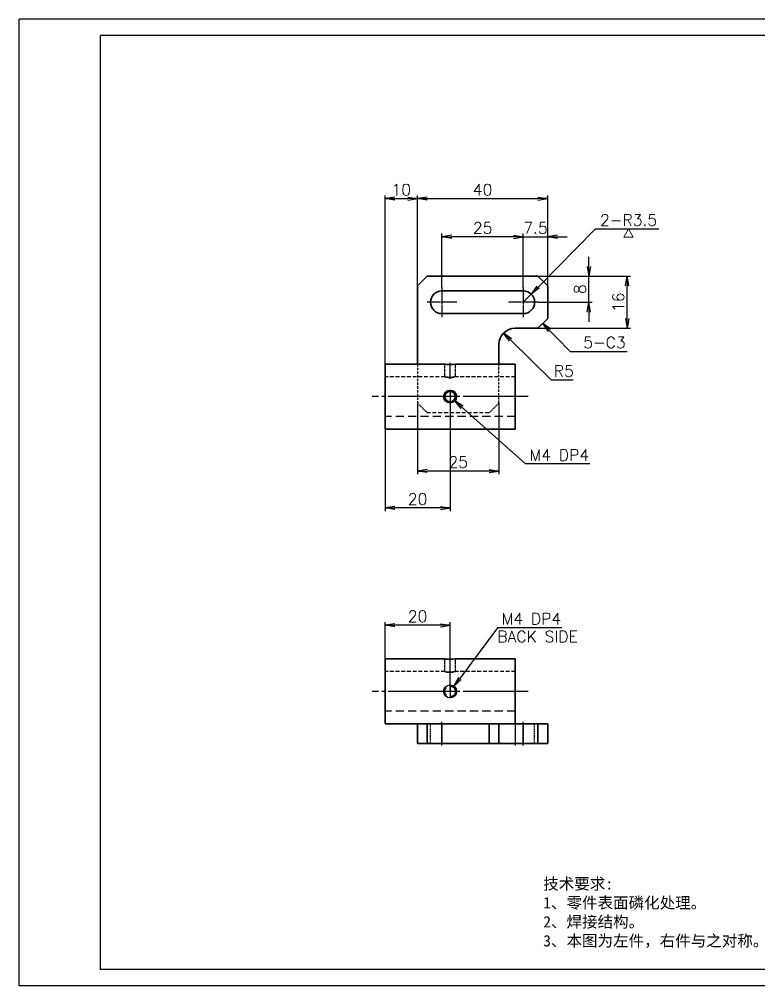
# Model space of a CAD drawing. Header units: millimetres. Extents: x 211185 to 278544, y -66649 to -45228.
# Drawn here: x 211184.7 to 211412, y -45757.1 to -45460.1 of the extents above; entities that cross this region are included whole.
import ezdxf

# ---------------------------------------------------------------- set-up
doc = ezdxf.new("R2010")
doc.units = ezdxf.units.MM
doc.linetypes.add('CENTER-HOKUTO', pattern=[23, 20, -1, 1, -1])
doc.linetypes.add('HIDDEN-HOKUTO', pattern=[3.8, 2.5, -1.3])
for name, color, linetype in [('AM_7', 2, 'CENTER-HOKUTO'), ('AM_HID', 1, 'HIDDEN-HOKUTO'), ('word_dim', 253, 'Continuous')]:
    doc.layers.add(name, color=color, linetype=linetype)
for name, color, linetype, lineweight in [('AM_VIS', 7, 'Continuous', 30), ('DIM', 3, 'Continuous', 20), ('SOLID LINE', 7, 'Continuous', 30)]:
    doc.layers.add(name, color=color, linetype=linetype, lineweight=lineweight)
doc.styles.get("Standard").update_dxf_attribs({"font": 'romans.shx', "bigfont": 'bigfont.shx'})
doc.dimstyles.new('RS 1-1', dxfattribs={"dimtxt": 3.5, "dimasz": 3, "dimexe": 1, "dimexo": 0, "dimgap": 1, "dimtad": 3, "dimzin": 9, "dimdsep": 46, "dimtxsty": 'Standard', "dimblk1": 'OPEN', "dimblk2": 'OPEN', "dimsah": 1, "dimcen": 0, "dimclrd": 256, "dimclre": 256, "dimclrt": 3, "dimadec": 0, "dimazin": 2, "dimtm": 1e-09, "dimtfac": 1, "dimtmove": 0, "dimatfit": 3, "dimfxl": 0, "dimtolj": 1, "dimarcsym": 0})
doc.dimstyles.new('RS 1-1$3', dxfattribs={"dimtxt": 3.5, "dimasz": 3, "dimexe": 1, "dimexo": 0, "dimgap": 1, "dimtad": 3, "dimtih": 1, "dimtoh": 1, "dimdsep": 46, "dimtxsty": 'Standard', "dimblk1": 'OPEN', "dimblk2": 'OPEN', "dimsah": 1, "dimcen": 0, "dimclrd": 256, "dimclre": 256, "dimclrt": 3, "dimazin": 2, "dimtm": 1e-09, "dimtfac": 1, "dimtofl": 0, "dimtmove": 0, "dimatfit": 3, "dimldrblk": 'OPEN', "dimfxl": 0, "dimtolj": 1, "dimlwd": 25, "dimlwe": 25, "dimarcsym": 0})
doc.dimstyles.new('RS 1-1$4', dxfattribs={"dimtxt": 3.5, "dimasz": 3, "dimexe": 1, "dimexo": 0, "dimgap": 1, "dimtad": 3, "dimtoh": 1, "dimzin": 9, "dimdsep": 46, "dimtxsty": 'Standard', "dimblk1": 'OPEN', "dimblk2": 'OPEN', "dimsah": 1, "dimcen": 0, "dimclrd": 256, "dimclre": 256, "dimclrt": 3, "dimadec": 0, "dimazin": 2, "dimtm": 1e-09, "dimtfac": 1, "dimtmove": 0, "dimatfit": 3, "dimfxl": 0, "dimtolj": 1, "dimarcsym": 0})
doc.dimstyles.new('RS 1-1$7', dxfattribs={"dimtxt": 3.5, "dimasz": 3, "dimexe": 1, "dimexo": 0, "dimgap": 1, "dimtad": 3, "dimzin": 9, "dimdsep": 46, "dimtxsty": 'Standard', "dimblk1": 'OPEN', "dimblk2": 'OPEN', "dimsah": 1, "dimcen": 0, "dimclrd": 256, "dimclre": 256, "dimclrt": 3, "dimadec": 0, "dimazin": 2, "dimtfac": 1, "dimtmove": 0, "dimatfit": 3, "dimldrblk": 'OPEN', "dimfxl": 0, "dimtolj": 1, "dimtzin": 0, "dimarcsym": 0})

# ---------------------------------------------------------------- blocks, each defined once
blk = doc.blocks.new('_Open')
at = {"color": 0, "lineweight": -2}
for p, q in [((-1, 0.167), (0, 0)), ((-1, -0.167), (0, 0)), ((0, 0), (-1, 0))]:
    blk.add_line(p, q, dxfattribs=at)
blk = doc.blocks.new('*D652')
at = {"layer": 'DEFPOINTS', "color": 0, "ltscale": 5, "transparency": 16777216}
for p in [(211347.15, -45515.18), (211307.15, -45542.02), (211347.15, -45542.02)]:
    blk.add_point(p, dxfattribs=at)
at = {"layer": 'word_dim', "lineweight": -2, "ltscale": 5, "transparency": 16777216}
for p, q in [((211307.15, -45542.02), (211307.15, -45514.18)), ((211310.15, -45515.18), (211344.15, -45515.18)), ((211347.15, -45542.02), (211347.15, -45514.18))]:
    blk.add_line(p, q, dxfattribs=at)
at = {"layer": 'word_dim', "lineweight": -2, "ltscale": 5, "transparency": 16777216, "xscale": 3, "yscale": 3, "zscale": 3, "rotation": 180}
blk.add_blockref('_Open', (211307.15, -45515.18), dxfattribs=at)
at = {"layer": 'word_dim', "lineweight": -2, "ltscale": 5, "transparency": 16777216, "xscale": 3, "yscale": 3, "zscale": 3}
blk.add_blockref('_Open', (211347.15, -45515.18), dxfattribs=at)
at = {"layer": 'word_dim', "color": 3, "ltscale": 5, "transparency": 16777216, "insert": (211327.15, -45512.43), "char_height": 3.5, "attachment_point": 5}
blk.add_mtext('\\A1;40', dxfattribs=at)
blk = doc.blocks.new('*D653')
at = {"layer": 'DEFPOINTS', "color": 0, "ltscale": 5, "transparency": 16777216}
for p in [(211307.15, -45578.02), (211332.15, -45578.02), (211307.15, -45598.89)]:
    blk.add_point(p, dxfattribs=at)
at = {"layer": 'word_dim', "lineweight": -2, "ltscale": 5, "transparency": 16777216}
for p, q in [((211307.15, -45578.02), (211307.15, -45599.89)), ((211332.15, -45578.02), (211332.15, -45599.89)), ((211329.15, -45598.89), (211310.15, -45598.89))]:
    blk.add_line(p, q, dxfattribs=at)
at = {"layer": 'word_dim', "lineweight": -2, "ltscale": 5, "transparency": 16777216, "xscale": 3, "yscale": 3, "zscale": 3, "rotation": 180}
blk.add_blockref('_Open', (211307.15, -45598.89), dxfattribs=at)
at = {"layer": 'word_dim', "lineweight": -2, "ltscale": 5, "transparency": 16777216, "xscale": 3, "yscale": 3, "zscale": 3}
blk.add_blockref('_Open', (211332.15, -45598.89), dxfattribs=at)
at = {"layer": 'word_dim', "color": 3, "ltscale": 5, "transparency": 16777216, "insert": (211319.65, -45596.14), "char_height": 3.5, "attachment_point": 5}
blk.add_mtext('\\A1;25', dxfattribs=at)
blk = doc.blocks.new('*D654')
at = {"layer": 'DEFPOINTS', "color": 0, "ltscale": 5, "transparency": 16777216}
for p in [(211344.15, -45539.02), (211371.62, -45539.02), (211344.15, -45555.02)]:
    blk.add_point(p, dxfattribs=at)
at = {"layer": 'word_dim', "lineweight": -2, "ltscale": 5, "transparency": 16777216}
for p, q in [((211344.15, -45539.02), (211372.62, -45539.02)), ((211371.62, -45552.02), (211371.62, -45542.02)), ((211344.15, -45555.02), (211372.62, -45555.02))]:
    blk.add_line(p, q, dxfattribs=at)
at = {"layer": 'word_dim', "lineweight": -2, "ltscale": 5, "transparency": 16777216, "xscale": 3, "yscale": 3, "zscale": 3}
for p, rotation in [((211371.62, -45539.02), 90), ((211371.62, -45555.02), 270)]:
    blk.add_blockref('_Open', p, dxfattribs=dict(at, rotation=rotation))
at = {"layer": 'word_dim', "color": 3, "ltscale": 5, "transparency": 16777216, "insert": (211368.87, -45547.02), "char_height": 3.5, "attachment_point": 5, "rotation": 90}
blk.add_mtext('\\A1;16', dxfattribs=at)
blk = doc.blocks.new('*D655')
at = {"layer": 'DEFPOINTS', "color": 0, "ltscale": 5, "transparency": 16777216}
for p in [(211307.15, -45515.18), (211307.15, -45542.02), (211297.15, -45566.02)]:
    blk.add_point(p, dxfattribs=at)
at = {"layer": 'word_dim', "lineweight": -2, "ltscale": 5, "transparency": 16777216}
for p, q in [((211297.15, -45566.02), (211297.15, -45514.18)), ((211300.15, -45515.18), (211304.15, -45515.18)), ((211307.15, -45542.02), (211307.15, -45514.18))]:
    blk.add_line(p, q, dxfattribs=at)
at = {"layer": 'word_dim', "lineweight": -2, "ltscale": 5, "transparency": 16777216, "xscale": 3, "yscale": 3, "zscale": 3, "rotation": 180}
blk.add_blockref('_Open', (211297.15, -45515.18), dxfattribs=at)
at = {"layer": 'word_dim', "lineweight": -2, "ltscale": 5, "transparency": 16777216, "xscale": 3, "yscale": 3, "zscale": 3}
blk.add_blockref('_Open', (211307.15, -45515.18), dxfattribs=at)
at = {"layer": 'word_dim', "color": 3, "ltscale": 5, "transparency": 16777216, "insert": (211302.15, -45512.43), "char_height": 3.5, "attachment_point": 5}
blk.add_mtext('\\A1;10', dxfattribs=at)
blk = doc.blocks.new('*D656')
at = {"layer": 'DEFPOINTS', "color": 0, "ltscale": 5, "transparency": 16777216}
for p in [(211333.58, -45556.52), (211337.15, -45560.02)]:
    blk.add_point(p, dxfattribs=at)
at = {"layer": 'word_dim', "lineweight": -2, "ltscale": 5, "transparency": 16777216}
for p, q in [((211348.28, -45570.92), (211335.72, -45558.62)), ((211354.95, -45570.92), (211348.28, -45570.92))]:
    blk.add_line(p, q, dxfattribs=at)
at = {"layer": 'word_dim', "lineweight": -2, "ltscale": 5, "transparency": 16777216, "xscale": 3, "yscale": 3, "zscale": 3, "rotation": 135.5819165391825}
blk.add_blockref('_Open', (211333.58, -45556.52), dxfattribs=at)
at = {"layer": 'word_dim', "color": 3, "ltscale": 5, "transparency": 16777216, "insert": (211352.11, -45568.17), "char_height": 3.5, "attachment_point": 5}
blk.add_mtext('\\A1;R5', dxfattribs=at)
blk = doc.blocks.new('*D661')
at = {"layer": 'DEFPOINTS', "color": 0, "ltscale": 5, "transparency": 16777216}
for p in [(211297.15, -45646.31), (211297.15, -45656.62), (211317.15, -45666.62)]:
    blk.add_point(p, dxfattribs=at)
at = {"layer": 'word_dim', "lineweight": -2, "ltscale": 5, "transparency": 16777216}
for p, q in [((211297.15, -45656.62), (211297.15, -45645.31)), ((211317.15, -45666.62), (211317.15, -45645.31)), ((211314.15, -45646.31), (211300.15, -45646.31))]:
    blk.add_line(p, q, dxfattribs=at)
at = {"layer": 'word_dim', "lineweight": -2, "ltscale": 5, "transparency": 16777216, "xscale": 3, "yscale": 3, "zscale": 3, "rotation": 180}
blk.add_blockref('_Open', (211297.15, -45646.31), dxfattribs=at)
at = {"layer": 'word_dim', "lineweight": -2, "ltscale": 5, "transparency": 16777216, "xscale": 3, "yscale": 3, "zscale": 3}
blk.add_blockref('_Open', (211317.15, -45646.31), dxfattribs=at)
at = {"layer": 'word_dim', "color": 3, "ltscale": 5, "transparency": 16777216, "insert": (211307.15, -45643.56), "char_height": 3.5, "attachment_point": 5}
blk.add_mtext('\\A1;20', dxfattribs=at)
blk = doc.blocks.new('*D662')
at = {"layer": 'DEFPOINTS', "color": 0, "ltscale": 5, "transparency": 16777216}
for p in [(211318.35, -45665.02), (211315.95, -45668.22)]:
    blk.add_point(p, dxfattribs=at)
at = {"layer": 'word_dim', "lineweight": 25, "ltscale": 5, "transparency": 16777216}
for p, q in [((211331.77, -45647.05), (211320.14, -45662.61)), ((211351.54, -45647.05), (211331.77, -45647.05))]:
    blk.add_line(p, q, dxfattribs=at)
at = {"layer": 'word_dim', "lineweight": 25, "ltscale": 5, "transparency": 16777216, "xscale": 3, "yscale": 3, "zscale": 3, "rotation": 233.2365035237544}
blk.add_blockref('_Open', (211318.35, -45665.02), dxfattribs=at)
at = {"layer": 'word_dim', "color": 3, "ltscale": 5, "transparency": 16777216, "insert": (211342.15, -45644.3), "char_height": 3.5, "attachment_point": 5}
blk.add_mtext('\\A1;M4{\\Fromans,bigfont|c134; DP4}', dxfattribs=at)
blk = doc.blocks.new('*D664')
at = {"layer": 'DEFPOINTS', "color": 0, "ltscale": 5, "transparency": 16777216}
for p in [(211347.15, -45526.94), (211339.65, -45542.47), (211347.15, -45542.47)]:
    blk.add_point(p, dxfattribs=at)
at = {"layer": 'word_dim', "lineweight": -2, "ltscale": 5, "transparency": 16777216}
for p, q in [((211336.65, -45526.94), (211333.65, -45526.94)), ((211339.65, -45542.47), (211339.65, -45525.94)), ((211339.65, -45526.94), (211347.15, -45526.94)), ((211347.15, -45542.47), (211347.15, -45525.94)), ((211350.15, -45526.94), (211353.15, -45526.94))]:
    blk.add_line(p, q, dxfattribs=at)
at = {"layer": 'word_dim', "lineweight": -2, "ltscale": 5, "transparency": 16777216, "xscale": 3, "yscale": 3, "zscale": 3}
blk.add_blockref('_Open', (211339.65, -45526.94), dxfattribs=at)
at = {"layer": 'word_dim', "lineweight": -2, "ltscale": 5, "transparency": 16777216, "xscale": 3, "yscale": 3, "zscale": 3, "rotation": 180}
blk.add_blockref('_Open', (211347.15, -45526.94), dxfattribs=at)
at = {"layer": 'word_dim', "color": 3, "ltscale": 5, "transparency": 16777216, "insert": (211343.4, -45524.19), "char_height": 3.5, "attachment_point": 5}
blk.add_mtext('\\A1;7.5', dxfattribs=at)
blk = doc.blocks.new('*D665')
at = {"layer": 'DEFPOINTS', "color": 0, "ltscale": 5, "transparency": 16777216}
for p in [(211314.65, -45526.94), (211314.65, -45542.47), (211339.65, -45542.47)]:
    blk.add_point(p, dxfattribs=at)
at = {"layer": 'word_dim', "lineweight": -2, "ltscale": 5, "transparency": 16777216}
for p, q in [((211314.65, -45542.47), (211314.65, -45525.94)), ((211336.65, -45526.94), (211317.65, -45526.94)), ((211339.65, -45542.47), (211339.65, -45525.94))]:
    blk.add_line(p, q, dxfattribs=at)
at = {"layer": 'word_dim', "lineweight": -2, "ltscale": 5, "transparency": 16777216, "xscale": 3, "yscale": 3, "zscale": 3, "rotation": 180}
blk.add_blockref('_Open', (211314.65, -45526.94), dxfattribs=at)
at = {"layer": 'word_dim', "lineweight": -2, "ltscale": 5, "transparency": 16777216, "xscale": 3, "yscale": 3, "zscale": 3}
blk.add_blockref('_Open', (211339.65, -45526.94), dxfattribs=at)
at = {"layer": 'word_dim', "color": 3, "ltscale": 5, "transparency": 16777216, "insert": (211327.15, -45524.19), "char_height": 3.5, "attachment_point": 5}
blk.add_mtext('\\A1;25', dxfattribs=at)
blk = doc.blocks.new('*D666')
at = {"layer": 'DEFPOINTS', "color": 0, "ltscale": 5, "transparency": 16777216}
for p in [(211344.15, -45539.02), (211359.83, -45539.02), (211344.2, -45547.02)]:
    blk.add_point(p, dxfattribs=at)
at = {"layer": 'word_dim', "lineweight": -2, "ltscale": 5, "transparency": 16777216}
for p, q in [((211359.83, -45536.02), (211359.83, -45533.02)), ((211344.15, -45539.02), (211360.83, -45539.02)), ((211359.83, -45547.02), (211359.83, -45539.02)), ((211344.2, -45547.02), (211360.83, -45547.02)), ((211359.83, -45550.02), (211359.83, -45553.02))]:
    blk.add_line(p, q, dxfattribs=at)
at = {"layer": 'word_dim', "lineweight": -2, "ltscale": 5, "transparency": 16777216, "xscale": 3, "yscale": 3, "zscale": 3}
for p, rotation in [((211359.83, -45539.02), 270), ((211359.83, -45547.02), 90)]:
    blk.add_blockref('_Open', p, dxfattribs=dict(at, rotation=rotation))
at = {"layer": 'word_dim', "color": 3, "ltscale": 5, "transparency": 16777216, "insert": (211357.08, -45543.02), "char_height": 3.5, "attachment_point": 5, "rotation": 90}
blk.add_mtext('\\A1;8', dxfattribs=at)
blk = doc.blocks.new('*D667')
at = {"layer": 'DEFPOINTS', "color": 0, "ltscale": 5, "transparency": 16777216}
for p in [(211342.1, -45544.52), (211339.65, -45547.02)]:
    blk.add_point(p, dxfattribs=at)
at = {"layer": 'word_dim', "lineweight": -2, "ltscale": 5, "transparency": 16777216}
for p, q in [((211361.77, -45524.51), (211344.2, -45542.38)), ((211381.27, -45524.51), (211361.77, -45524.51)), ((211339.65, -45547.02), (211342.1, -45544.52))]:
    blk.add_line(p, q, dxfattribs=at)
at = {"layer": 'word_dim', "lineweight": -2, "ltscale": 5, "transparency": 16777216, "xscale": 3, "yscale": 3, "zscale": 3, "rotation": 225.4987960618698}
blk.add_blockref('_Open', (211342.1, -45544.52), dxfattribs=at)
at = {"layer": 'word_dim', "color": 3, "ltscale": 5, "transparency": 16777216, "insert": (211372.02, -45521.76), "char_height": 3.5, "attachment_point": 5}
blk.add_mtext('\\A1;{\\Fromans,bigfont|c134;2-}R3.5', dxfattribs=at)
blk = doc.blocks.new('FINISHER_1')
at = {"layer": 'DIM'}
for p, q in [((0, 0), (-1.44, 2.5)), ((-1.44, 2.5), (1.44, 2.5)), ((1.44, 2.5), (0, 0))]:
    blk.add_line(p, q, dxfattribs=at)
blk = doc.blocks.new('*D668')
at = {"layer": 'DEFPOINTS', "color": 0, "ltscale": 5, "transparency": 16777216}
for p in [(211317.15, -45578.02), (211297.15, -45586.02), (211297.15, -45610.25)]:
    blk.add_point(p, dxfattribs=at)
at = {"layer": 'word_dim', "lineweight": -2, "ltscale": 5, "transparency": 16777216}
for p, q in [((211317.15, -45578.02), (211317.15, -45611.25)), ((211297.15, -45586.02), (211297.15, -45611.25)), ((211314.15, -45610.25), (211300.15, -45610.25))]:
    blk.add_line(p, q, dxfattribs=at)
at = {"layer": 'word_dim', "lineweight": -2, "ltscale": 5, "transparency": 16777216, "xscale": 3, "yscale": 3, "zscale": 3, "rotation": 180}
blk.add_blockref('_Open', (211297.15, -45610.25), dxfattribs=at)
at = {"layer": 'word_dim', "lineweight": -2, "ltscale": 5, "transparency": 16777216, "xscale": 3, "yscale": 3, "zscale": 3}
blk.add_blockref('_Open', (211317.15, -45610.25), dxfattribs=at)
at = {"layer": 'word_dim', "color": 3, "ltscale": 5, "transparency": 16777216, "insert": (211307.15, -45607.5), "char_height": 3.5, "attachment_point": 5}
blk.add_mtext('\\A1;20', dxfattribs=at)
blk = doc.blocks.new('*D669')
at = {"layer": 'DEFPOINTS', "color": 0, "ltscale": 5, "transparency": 16777216}
for p in [(211315.66, -45574.68), (211318.64, -45577.35)]:
    blk.add_point(p, dxfattribs=at)
at = {"layer": 'word_dim', "lineweight": 25, "ltscale": 5, "transparency": 16777216}
for p, q in [((211340.35, -45596.73), (211320.88, -45579.35)), ((211360.12, -45596.73), (211340.35, -45596.73))]:
    blk.add_line(p, q, dxfattribs=at)
at = {"layer": 'word_dim', "lineweight": 25, "ltscale": 5, "transparency": 16777216, "xscale": 3, "yscale": 3, "zscale": 3, "rotation": 138.2441090980708}
blk.add_blockref('_Open', (211318.64, -45577.35), dxfattribs=at)
at = {"layer": 'word_dim', "color": 3, "ltscale": 5, "transparency": 16777216, "insert": (211350.73, -45593.98), "char_height": 3.5, "attachment_point": 5}
blk.add_mtext('\\A1;M4{\\Fromans,bigfont|c134; DP4}', dxfattribs=at)

msp = doc.modelspace()

# ---------------------------------------------------------------- linework, layer by layer
at = {"color": 7, "lineweight": 35, "ltscale": 0.106066}
for p, q in [((211310.148, -45539.016), (211307.148, -45542.016)), ((211344.148, -45539.016), (211347.148, -45542.016)), ((211344.148, -45555.016), (211347.148, -45552.016))]:
    msp.add_line(p, q, dxfattribs=at)
at = {"color": 7, "lineweight": 35}
for p, q in [((211310.148, -45539.016), (211344.148, -45539.016)), ((211307.148, -45542.016), (211307.148, -45566.016)), ((211314.648, -45543.516), (211339.648, -45543.516)), ((211339.648, -45550.516), (211314.648, -45550.516)), ((211337.148, -45586.016), (211297.148, -45586.016)), ((211297.148, -45656.619), (211297.148, -45676.619)), ((211337.148, -45656.619), (211337.148, -45676.619)), ((211337.148, -45676.619), (211297.148, -45676.619))]:
    msp.add_line(p, q, dxfattribs=at)
at = {"color": 7, "lineweight": 35, "ltscale": 0.25}
for p, q in [((211347.148, -45552.016), (211347.148, -45542.016)), ((211297.148, -45566.016), (211297.148, -45576.016)), ((211337.148, -45566.016), (211337.148, -45576.016)), ((211297.148, -45576.016), (211297.148, -45586.016)), ((211337.148, -45576.016), (211337.148, -45586.016))]:
    msp.add_line(p, q, dxfattribs=at)
at = {"color": 7, "lineweight": 35, "ltscale": 0.175}
for p, q in [((211337.148, -45555.016), (211344.148, -45555.016)), ((211337.148, -45676.619), (211344.148, -45676.619)), ((211337.148, -45682.619), (211344.148, -45682.619))]:
    msp.add_line(p, q, dxfattribs=at)
at = {"color": 7, "lineweight": 35, "ltscale": 0.150002}
msp.add_line((211332.148, -45566.016), (211332.148, -45560.016), dxfattribs=at)
at = {"color": 7, "lineweight": 35, "ltscale": 0.459475}
for p, q in [((211315.527, -45566.016), (211297.148, -45566.016)), ((211337.148, -45566.016), (211318.769, -45566.016)), ((211315.527, -45656.619), (211297.148, -45656.619)), ((211337.148, -45656.619), (211318.769, -45656.619))]:
    msp.add_line(p, q, dxfattribs=at)
at = {"color": 7, "lineweight": 35, "ltscale": 0.005017}
msp.add_line((211315.527, -45566.016), (211315.726, -45566.046), dxfattribs=at)
at = {"color": 7, "lineweight": 35, "ltscale": 0.005018}
for p, q in [((211315.527, -45656.619), (211315.726, -45656.649)), ((211318.769, -45656.619), (211318.571, -45656.649))]:
    msp.add_line(p, q, dxfattribs=at)
at = {"color": 7, "lineweight": 35, "ltscale": 0.075}
for p, q in [((211310.148, -45676.619), (211307.148, -45676.619)), ((211332.148, -45676.619), (211329.148, -45676.619)), ((211344.148, -45676.619), (211347.148, -45676.619)), ((211310.148, -45682.619), (211307.148, -45682.619)), ((211332.148, -45682.619), (211329.148, -45682.619)), ((211344.148, -45682.619), (211347.148, -45682.619))]:
    msp.add_line(p, q, dxfattribs=at)
at = {"color": 7, "lineweight": 35, "ltscale": 0.15}
for p, q in [((211307.148, -45676.619), (211307.148, -45682.619)), ((211310.148, -45676.619), (211310.148, -45682.619)), ((211329.148, -45682.619), (211329.148, -45676.619)), ((211332.148, -45682.619), (211332.148, -45676.619)), ((211344.148, -45676.619), (211344.148, -45682.619)), ((211347.148, -45676.619), (211347.148, -45682.619))]:
    msp.add_line(p, q, dxfattribs=at)
at = {"color": 7, "lineweight": 35, "ltscale": 0.475}
for p, q in [((211329.148, -45676.619), (211310.148, -45676.619)), ((211329.148, -45682.619), (211310.148, -45682.619))]:
    msp.add_line(p, q, dxfattribs=at)
at = {"color": 7, "lineweight": 13, "ltscale": 0.15}
msp.add_line((211337.148, -45676.619), (211337.148, -45682.619), dxfattribs=at)
at = {"color": 7, "lineweight": 35, "ltscale": 0.125}
msp.add_line((211332.148, -45682.619), (211337.148, -45682.619), dxfattribs=at)
at = {"color": 7, "lineweight": 35}
msp.add_circle((211317.148, -45576.016), 1.621, dxfattribs=at)
for centre, radius, start, end in [((211314.648, -45547.016), 3.5, 90, 270), ((211339.648, -45547.016), 3.5, 270, 90), ((211337.148, -45560.016), 5, 90, 180), ((211317.15, -45556.142), 10.006, 261.81911, 279.31459), ((211317.149, -45646.762), 9.988, 261.80815, 279.33566)]:
    msp.add_arc(centre, radius, start, end, dxfattribs=at)
at = {"layer": 'AM_7', "ltscale": 0.2275}
for p, q in [((211314.648, -45542.466), (211314.648, -45551.566)), ((211339.648, -45542.466), (211339.648, -45551.566)), ((211319.198, -45547.016), (211310.098, -45547.016)), ((211344.198, -45547.016), (211335.098, -45547.016))]:
    msp.add_line(p, q, dxfattribs=at)
at = {"layer": 'AM_7', "ltscale": 0.12366}
msp.add_line((211317.148, -45570.55), (211317.148, -45565.604), dxfattribs=at)
at = {"layer": 'AM_7', "ltscale": 0.105365}
for p, q in [((211317.148, -45573.909), (211317.148, -45578.123)), ((211319.256, -45576.016), (211315.041, -45576.016)), ((211319.256, -45666.619), (211315.041, -45666.619)), ((211317.148, -45664.511), (211317.148, -45668.726))]:
    msp.add_line(p, q, dxfattribs=at)
at = {"layer": 'AM_7'}
for p, q in [((211341.148, -45576.016), (211293.148, -45576.016)), ((211341.148, -45666.619), (211293.148, -45666.619))]:
    msp.add_line(p, q, dxfattribs=at)
at = {"layer": 'AM_7', "ltscale": 0.124688}
msp.add_line((211317.148, -45661.19), (211317.148, -45656.203), dxfattribs=at)
at = {"layer": 'AM_7', "ltscale": 0.18}
for p, q in [((211314.648, -45683.219), (211314.648, -45676.019)), ((211339.648, -45683.219), (211339.648, -45676.019))]:
    msp.add_line(p, q, dxfattribs=at)
at = {"layer": 'AM_7', "ltscale": 0.180015}
msp.add_line((211337.148, -45676.019), (211337.148, -45683.219), dxfattribs=at)
at = {"layer": 'AM_HID', "ltscale": 0.299996}
msp.add_line((211307.148, -45566.016), (211307.148, -45578.016), dxfattribs=at)
at = {"layer": 'AM_HID', "ltscale": 0.097505}
for p, q in [((211315.527, -45569.916), (211315.527, -45566.016)), ((211318.769, -45569.916), (211318.769, -45566.016))]:
    msp.add_line(p, q, dxfattribs=at)
at = {"layer": 'AM_HID', "ltscale": 0.299998}
msp.add_line((211332.148, -45578.016), (211332.148, -45566.016), dxfattribs=at)
at = {"layer": 'AM_HID', "ltscale": 0.459475}
for p, q in [((211315.527, -45569.916), (211297.148, -45569.916)), ((211315.527, -45660.519), (211297.148, -45660.519)), ((211337.148, -45660.519), (211318.769, -45660.519))]:
    msp.add_line(p, q, dxfattribs=at)
at = {"layer": 'AM_HID', "ltscale": 0.459489}
msp.add_line((211337.148, -45569.916), (211318.769, -45569.916), dxfattribs=at)
at = {"layer": 'AM_HID', "ltscale": 0.106066}
for p, q in [((211310.148, -45581.016), (211307.148, -45578.016)), ((211332.148, -45578.016), (211329.148, -45581.016))]:
    msp.add_line(p, q, dxfattribs=at)
at = {"layer": 'AM_HID'}
for p, q in [((211337.148, -45582.116), (211297.148, -45582.116)), ((211337.148, -45672.719), (211297.148, -45672.719))]:
    msp.add_line(p, q, dxfattribs=at)
at = {"layer": 'AM_HID', "ltscale": 0.475}
msp.add_line((211329.148, -45581.016), (211310.148, -45581.016), dxfattribs=at)
at = {"layer": 'AM_HID', "ltscale": 0.0975}
for p, q in [((211315.527, -45660.519), (211315.527, -45656.619)), ((211318.769, -45660.519), (211318.769, -45656.619))]:
    msp.add_line(p, q, dxfattribs=at)
at = {"layer": 'AM_HID', "ltscale": 0.005114}
for p, q in [((211315.527, -45660.519), (211315.726, -45660.568)), ((211318.769, -45660.519), (211318.571, -45660.568))]:
    msp.add_line(p, q, dxfattribs=at)
at = {"layer": 'AM_HID', "ltscale": 0.15}
for p, q in [((211310.148, -45676.619), (211310.148, -45682.619)), ((211311.148, -45682.619), (211311.148, -45676.619)), ((211314.648, -45676.619), (211314.648, -45682.619)), ((211314.648, -45682.619), (211314.648, -45676.619)), ((211339.648, -45676.619), (211339.648, -45682.619)), ((211339.648, -45682.619), (211339.648, -45676.619)), ((211343.148, -45682.619), (211343.148, -45676.619)), ((211344.148, -45676.619), (211344.148, -45682.619))]:
    msp.add_line(p, q, dxfattribs=at)
at = {"layer": 'AM_HID', "ltscale": 0.125}
msp.add_line((211332.148, -45676.619), (211337.148, -45676.619), dxfattribs=at)
at = {"layer": 'AM_HID'}
msp.add_circle((211317.148, -45666.619), 1.621, dxfattribs=at)
for centre, radius, start, end in [((211317.147, -45556.144), 10.004, 260.68222, 278.18239), ((211317.148, -45646.762), 9.988, 260.66434, 278.19185)]:
    msp.add_arc(centre, radius, start, end, dxfattribs=at)
for points, knots in [([(211318.571, -45569.966), (211318.47, -45569.989), (211318.342, -45570.018), (211318.195, -45570.046), (211317.768, -45570.113), (211317.278, -45570.146), (211316.97, -45570.145), (211316.472, -45570.107), (211316.046, -45570.036), (211315.901, -45570.006), (211315.661, -45569.952), (211315.534, -45569.919), (211315.508, -45569.911), (211315.524, -45569.916), (211315.61, -45569.938), (211315.643, -45569.946), (211315.682, -45569.955), (211315.726, -45569.966)], [0, 0, 0, 0, 0, 0, 1.6081173, 1.6081173, 1.6081173, 4.2693085, 4.2693085, 4.2693085, 5.9646713, 5.9646713, 5.9646713, 7.4988938, 7.4988938, 7.4988938, 8.1948207, 8.1948207, 8.1948207, 8.1948207, 8.1948207, 8.1948207]), ([(211315.726, -45569.966), (211315.827, -45569.989), (211315.955, -45570.018), (211316.102, -45570.046), (211316.528, -45570.113), (211317.019, -45570.146), (211317.327, -45570.145), (211317.825, -45570.107), (211318.25, -45570.036), (211318.396, -45570.006), (211318.636, -45569.952), (211318.762, -45569.919), (211318.789, -45569.911), (211318.773, -45569.916), (211318.687, -45569.938), (211318.653, -45569.946), (211318.615, -45569.955), (211318.571, -45569.966)], [0, 0, 0, 0, 0, 0, 1.6081173, 1.6081173, 1.6081173, 4.2693085, 4.2693085, 4.2693085, 5.9646713, 5.9646713, 5.9646713, 7.4988938, 7.4988938, 7.4988938, 8.1948207, 8.1948207, 8.1948207, 8.1948207, 8.1948207, 8.1948207]), ([(211318.571, -45660.568), (211318.442, -45660.599), (211318.268, -45660.636), (211318.065, -45660.673), (211317.532, -45660.742), (211316.942, -45660.75), (211316.6, -45660.726), (211316.174, -45660.664), (211315.85, -45660.597), (211315.778, -45660.581), (211315.706, -45660.564), (211315.649, -45660.55), (211315.541, -45660.522), (211315.534, -45660.52), (211315.527, -45660.519)], [0, 0, 0, 0, 0, 0, 2.0666254, 2.0666254, 2.0666254, 5.0474715, 5.0474715, 5.0474715, 6.0252055, 6.0252055, 6.0252055, 6.1601165, 6.1601165, 6.1601165, 6.1601165, 6.1601165, 6.1601165]), ([(211315.726, -45660.568), (211315.855, -45660.599), (211316.028, -45660.636), (211316.232, -45660.673), (211316.765, -45660.742), (211317.355, -45660.75), (211317.697, -45660.726), (211318.123, -45660.664), (211318.446, -45660.597), (211318.519, -45660.581), (211318.591, -45660.564), (211318.648, -45660.55), (211318.756, -45660.522), (211318.762, -45660.52), (211318.769, -45660.519)], [0, 0, 0, 0, 0, 0, 2.0666254, 2.0666254, 2.0666254, 5.0474715, 5.0474715, 5.0474715, 6.0252055, 6.0252055, 6.0252055, 6.1601165, 6.1601165, 6.1601165, 6.1601165, 6.1601165, 6.1601165])]:
    msp.add_open_spline(points, degree=5, knots=knots, dxfattribs=at)
at = {"layer": 'AM_VIS', "linetype": 'Continuous'}
for p, q in [((211599.724, -45465.066), (211209.724, -45465.066)), ((211209.724, -45752.066), (211209.724, -45465.066)), ((211599.724, -45752.066), (211209.724, -45752.066))]:
    msp.add_line(p, q, dxfattribs=at)
at = {"layer": 'word_dim', "linetype": 'Continuous'}
for p, q in [((211184.724, -45757.066), (211184.724, -45460.066)), ((211604.724, -45460.066), (211184.724, -45460.066)), ((211604.724, -45757.066), (211184.724, -45757.066))]:
    msp.add_line(p, q, dxfattribs=at)
at = {"layer": 'word_dim', "ltscale": 5}
for centre in [(211317.148, -45576.016), (211317.148, -45666.619)]:
    msp.add_circle(centre, 2, dxfattribs=at)

# ---------------------------------------------------------------- block references
at = {"layer": 'DIM', "ltscale": 5, "rotation": 180}
msp.add_blockref('FINISHER_1', (211372.019, -45524.507), dxfattribs=at)

# ---------------------------------------------------------------- texts
at = {"layer": 'SOLID LINE', "ltscale": 0.5, "insert": (211345.78, -45724.012), "char_height": 3.5, "width": 84.39008, "attachment_point": 1}
msp.add_mtext('\\pt21;{\\fSimHei|b0|i0|c134|p2;\\C3;技术要求:\\P1、零件表面磷化处理。\\P2、焊接结构。\\P3、本图为左件，右件与之对称。     }', dxfattribs=at)
at = {"layer": 'word_dim', "color": 3, "ltscale": 5, "char_height": 3.5, "attachment_point": 7}
for s, insert in [('{\\Fromans,bigfont|c134;5-C3}', (211358.071, -45561.138)), ('{\\Fromans,bigfont|c134;BACK SIDE}', (211331.666, -45651.517))]:
    msp.add_mtext(s, dxfattribs=dict(at, insert=insert))

# ---------------------------------------------------------------- dimensions: what is measured, and where the dimension line sits
at = {"layer": 'word_dim', "ltscale": 5}
for base, p1, p2, picture, middle in [((211307.148, -45515.18), (211297.148, -45566.016), (211307.148, -45542.016), '*D655', (211302.148, -45512.43)), ((211347.148, -45515.18), (211307.148, -45542.016), (211347.148, -45542.016), '*D652', (211327.148, -45512.43)), ((211314.648, -45526.942), (211339.648, -45542.466), (211314.648, -45542.466), '*D665', (211327.148, -45524.192)), ((211297.148, -45610.254), (211317.148, -45578.016), (211297.148, -45586.016), '*D668', (211307.148, -45607.504)), ((211307.148, -45598.886), (211332.148, -45578.016), (211307.148, -45578.016), '*D653', (211319.648, -45596.136)), ((211297.148, -45646.314), (211317.148, -45666.619), (211297.148, -45656.619), '*D661', (211307.148, -45643.564))]:
    dim = msp.add_linear_dim(base=base, p1=p1, p2=p2, dimstyle='RS 1-1', dxfattribs=at)
    dim.commit()
    dim.dimension.update_dxf_attribs({"geometry": picture, "text_midpoint": middle})
dim = msp.add_radius_dim(center=(211339.648, -45547.016), mpoint=(211342.102, -45544.52), text='{\\Fromans,bigfont|c134;2-}<>', dimstyle='RS 1-1$4', dxfattribs=at)
dim.commit()
dim.dimension.update_dxf_attribs({"geometry": '*D667', "text_midpoint": (211372.019, -45524.507), "dimtype": 164})
dim = msp.add_linear_dim(base=(211347.148, -45526.942), p1=(211339.648, -45542.466), p2=(211347.148, -45542.466), dimstyle='RS 1-1', dxfattribs=at)
dim.commit()
dim.dimension.update_dxf_attribs({"geometry": '*D664', "text_midpoint": (211343.398, -45526.942), "dimtype": 160})
for base, p1, picture, middle in [((211359.831, -45539.016), (211344.198, -45547.016), '*D666', (211357.081, -45543.016)), ((211371.621, -45539.016), (211344.148, -45555.016), '*D654', (211368.871, -45547.016))]:
    dim = msp.add_linear_dim(base=base, p1=p1, p2=(211344.148, -45539.016), angle=90, dimstyle='RS 1-1', dxfattribs=at)
    dim.commit()
    dim.dimension.update_dxf_attribs({"geometry": picture, "text_midpoint": middle})
dim = msp.add_radius_dim(center=(211337.148, -45560.016), mpoint=(211333.577, -45556.517), dimstyle='RS 1-1$4', override={"dimtmove": 1}, dxfattribs=at)
dim.commit()
dim.dimension.update_dxf_attribs({"geometry": '*D656', "text_midpoint": (211348.28, -45570.923), "dimtype": 164})
for p1, p2, picture, middle in [((211315.656, -45574.684), (211318.64, -45577.348), '*D669', (211350.733, -45596.728)), ((211315.951, -45668.221), (211318.345, -45665.016), '*D662', (211342.153, -45647.048))]:
    dim = msp.add_diameter_dim_2p(p1=p1, p2=p2, text='<>{\\Fromans,bigfont|c134; DP4}', dimstyle='RS 1-1$3', override={"dimpost": 'M<>'}, dxfattribs=at)
    dim.commit()
    dim.dimension.update_dxf_attribs({"geometry": picture, "text_midpoint": middle, "dimtype": 163})

# ---------------------------------------------------------------- leaders
at = {"layer": 'word_dim', "ltscale": 5, "annotation_type": 0, "has_hookline": 1, "hookline_direction": 0, "text_width": 13.5}
msp.add_leader([(211345.648, -45553.516), (211354.071, -45562.138), (211357.071, -45562.138)], dimstyle='RS 1-1$7', override={"dimgap": 1, "dimtad": 1}, dxfattribs=at)

doc.saveas('drawing.dxf')
